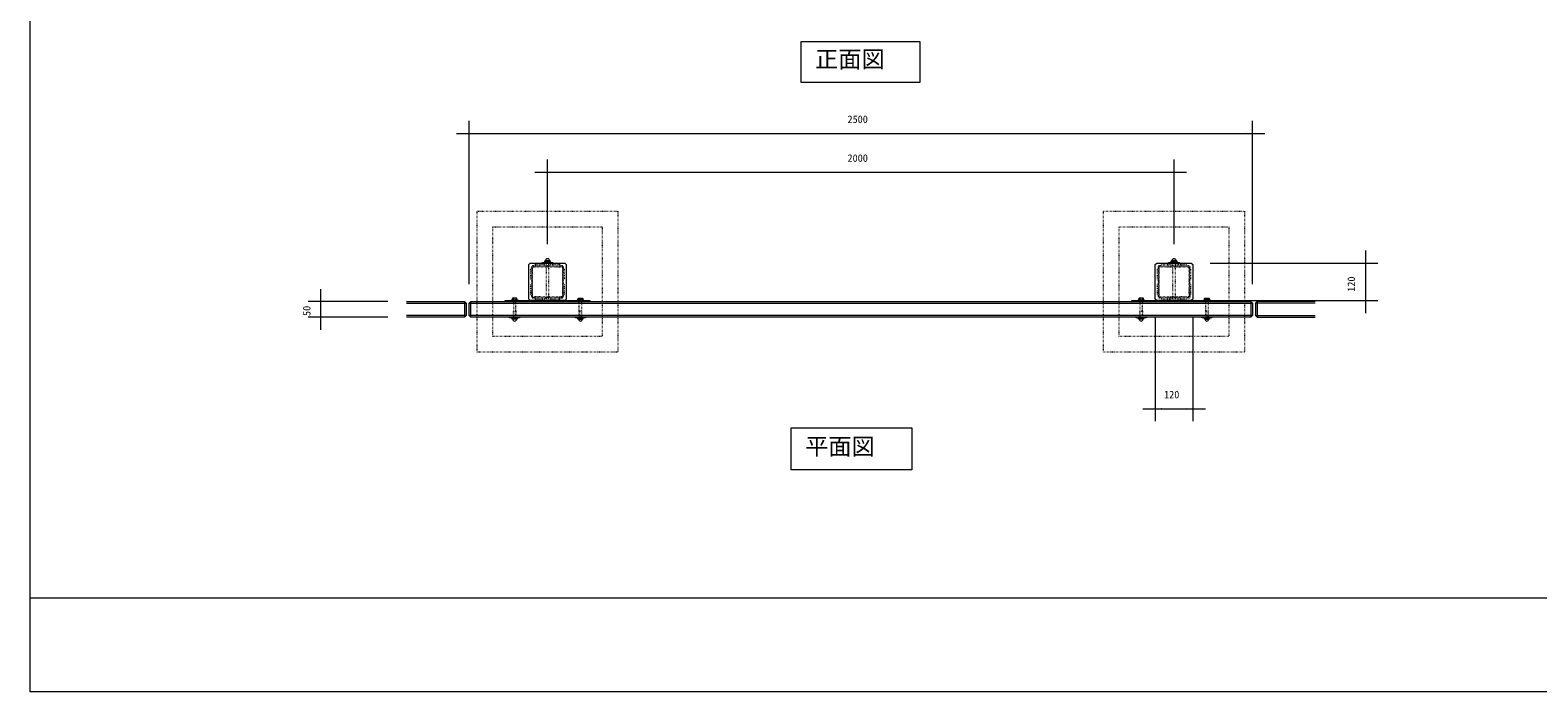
# Model space of a CAD drawing. Units: millimetres, scale not verified. Extents: x -3900 to 3900, y -2750 to 2750.
# Drawn here: x -3900 to 913, y -2750 to -638 of the extents above; entities that cross this region are included whole.
import ezdxf
from ezdxf.enums import TextEntityAlignment as Align

# ---------------------------------------------------------------- set-up
doc = ezdxf.new("R2010")
doc.units = ezdxf.units.MM
doc.header["$LTSCALE"] = 20
doc.linetypes.add('USER5', pattern=[0.208282, 0.069427, -0.138855])
doc.layers.add('0-1_IMPORTED', color=30, linetype='Continuous', lineweight=18)
doc.styles.add('ＭＳ ゴシック', font='')
doc.styles.get('ＭＳ ゴシック').set_extended_font_data('MS Gothic')

msp = doc.modelspace()

# ---------------------------------------------------------------- linework, layer by layer
at = {"layer": '0-1_IMPORTED', "color": 1}
for p, q in [((-2498.5, -1448.96), (-2498.5, -927)), ((1.5, -1448.96), (1.5, -927)), ((-2538.5, -967), (-2498.5, -967)), ((-2498.5, -967), (1.5, -967)), ((1.5, -967), (41.5, -967)), ((-2248.5, -1320.96), (-2248.5, -1051)), ((-248.5, -1320.96), (-248.5, -1051)), ((-2288.5, -1091), (-2248.5, -1091)), ((-2248.5, -1091), (-248.5, -1091)), ((-248.5, -1091), (-208.5, -1091)), ((362.5, -1340.96), (362.5, -1380.96)), ((-133.5, -1380.96), (402.5, -1380.96)), ((362.5, -1380.96), (362.5, -1500.96)), ((-2972, -1503.96), (-2972, -1463.96)), ((-2758.5, -1503.96), (-3012, -1503.96)), ((-2972, -1553.96), (-2972, -1503.96)), ((-133.5, -1500.96), (402.5, -1500.96)), ((362.5, -1500.96), (362.5, -1540.96)), ((-2758.5, -1553.96), (-3012, -1553.96)), ((-2972, -1593.96), (-2972, -1553.96)), ((-308.5, -1555.96), (-308.5, -1886)), ((-188.5, -1555.96), (-188.5, -1886)), ((-348.5, -1846), (-308.5, -1846)), ((-308.5, -1846), (-188.5, -1846)), ((-188.5, -1846), (-148.5, -1846))]:
    msp.add_line(p, q, dxfattribs=at)
at = {"layer": '0-1_IMPORTED', "linetype": 'USER5'}
for p, q in [((-2248.5, -1390.96), (-2293.9, -1390.96)), ((-2203.1, -1390.96), (-2248.5, -1390.96)), ((-248.5, -1390.96), (-293.9, -1390.96)), ((-203.1, -1390.96), (-248.5, -1390.96))]:
    msp.add_line(p, q, dxfattribs=at)
at = {"layer": '0-1_IMPORTED'}
for p, q in [((-2241.35, -1374.46), (-2255.65, -1374.46)), ((-2248.5, -1375.18), (-2248.5, -1378.75)), ((-241.35, -1374.46), (-255.65, -1374.46)), ((-248.5, -1375.18), (-248.5, -1378.75)), ((-2698.5, -1508.96), (-2508.5, -1508.96)), ((-2513.5, -1503.96), (-2513.5, -1553.96)), ((-2498.5, -1508.96), (1.5, -1508.96)), ((-2493.5, -1553.96), (-2493.5, -1503.96)), ((-2357.24, -1493.46), (-2357.24, -1498.96)), ((-2349.76, -1493.46), (-2349.76, -1498.96)), ((-2147.24, -1493.46), (-2147.24, -1498.96)), ((-2139.76, -1493.46), (-2139.76, -1498.96)), ((-357.24, -1493.46), (-357.24, -1498.96)), ((-349.76, -1493.46), (-349.76, -1498.96)), ((-147.24, -1493.46), (-147.24, -1498.96)), ((-139.76, -1493.46), (-139.76, -1498.96)), ((-3.5, -1503.96), (-3.5, -1553.96)), ((201.5, -1508.96), (11.5, -1508.96)), ((16.5, -1503.96), (16.5, -1553.96)), ((-2508.5, -1548.96), (-2698.5, -1548.96)), ((1.5, -1548.96), (-2498.5, -1548.96)), ((-2347.49, -1560.46), (-2359.51, -1560.46)), ((-2353.5, -1559.75), (-2353.5, -1556.18)), ((-2149.51, -1560.46), (-2137.49, -1560.46)), ((-2143.5, -1559.75), (-2143.5, -1556.18)), ((-347.49, -1560.46), (-359.51, -1560.46)), ((-353.5, -1559.75), (-353.5, -1556.18)), ((-149.51, -1560.46), (-137.49, -1560.46)), ((-143.5, -1559.75), (-143.5, -1556.18)), ((11.5, -1548.96), (201.5, -1548.96)), ((-3900, -2450), (3900, -2450))]:
    msp.add_line(p, q, dxfattribs=at)
for points in [[(-3900, 2750), (3900, 2750), (3900, -2750), (-3900, -2750)], [(-1438.76, -674.08), (-1060, -674.08), (-1060, -805.08), (-1438.76, -805.08)], [(-2308.5, -1385.96), (-2303.5, -1380.96), (-2193.5, -1380.96), (-2188.5, -1385.96), (-2188.5, -1495.96), (-2193.5, -1500.96), (-2303.5, -1500.96), (-2308.5, -1495.96)], [(-2266, -1379.46), (-2231, -1379.46), (-2231, -1380.96), (-2266, -1380.96)], [(-2257.5, -1374.46), (-2239.5, -1374.46), (-2239.5, -1379.46), (-2257.5, -1379.46)], [(-308.5, -1385.96), (-303.5, -1380.96), (-193.5, -1380.96), (-188.5, -1385.96), (-188.5, -1495.96), (-193.5, -1500.96), (-303.5, -1500.96), (-308.5, -1495.96)], [(-266, -1379.46), (-231, -1379.46), (-231, -1380.96), (-266, -1380.96)], [(-257.5, -1374.46), (-239.5, -1374.46), (-239.5, -1379.46), (-257.5, -1379.46)], [(-2493.5, -1503.96), (-3.5, -1503.96), (1.5, -1508.96), (1.5, -1548.96), (-3.5, -1553.96), (-2493.5, -1553.96), (-2498.5, -1548.96), (-2498.5, -1508.96)], [(-2383.5, -1500.96), (-2113.5, -1500.96), (-2113.5, -1503.96), (-2383.5, -1503.96)], [(-2343.5, -1498.96), (-2343.5, -1500.96), (-2363.5, -1500.96), (-2363.5, -1498.96)], [(-2359.7, -1493.46), (-2361, -1494.21), (-2361, -1498.96), (-2346, -1498.96), (-2346, -1494.21), (-2347.3, -1493.46)], [(-2153.5, -1498.96), (-2153.5, -1500.96), (-2133.5, -1500.96), (-2133.5, -1498.96)], [(-2137.3, -1493.46), (-2136, -1494.21), (-2136, -1498.96), (-2151, -1498.96), (-2151, -1494.21), (-2149.7, -1493.46)], [(-383.5, -1500.96), (-113.5, -1500.96), (-113.5, -1503.96), (-383.5, -1503.96)], [(-343.5, -1498.96), (-343.5, -1500.96), (-363.5, -1500.96), (-363.5, -1498.96)], [(-359.7, -1493.46), (-361, -1494.21), (-361, -1498.96), (-346, -1498.96), (-346, -1494.21), (-347.3, -1493.46)], [(-153.5, -1498.96), (-153.5, -1500.96), (-133.5, -1500.96), (-133.5, -1498.96)], [(-137.3, -1493.46), (-136, -1494.21), (-136, -1498.96), (-151, -1498.96), (-151, -1494.21), (-149.7, -1493.46)], [(-2369.5, -1553.96), (-2337.5, -1553.96), (-2337.5, -1555.46), (-2369.5, -1555.46)], [(-2361.5, -1555.46), (-2345.5, -1555.46), (-2345.5, -1560.46), (-2361.5, -1560.46)], [(-2159.5, -1553.96), (-2127.5, -1553.96), (-2127.5, -1555.46), (-2159.5, -1555.46)], [(-2151.5, -1555.46), (-2135.5, -1555.46), (-2135.5, -1560.46), (-2151.5, -1560.46)], [(-369.5, -1553.96), (-337.5, -1553.96), (-337.5, -1555.46), (-369.5, -1555.46)], [(-361.5, -1555.46), (-345.5, -1555.46), (-345.5, -1560.46), (-361.5, -1560.46)], [(-159.5, -1553.96), (-127.5, -1553.96), (-127.5, -1555.46), (-159.5, -1555.46)], [(-151.5, -1555.46), (-135.5, -1555.46), (-135.5, -1560.46), (-151.5, -1560.46)], [(-1470.23, -1907), (-1085, -1907), (-1085, -2041), (-1470.23, -2041)]]:
    msp.add_lwpolyline(points, close=True, dxfattribs=at)
at = {"layer": '0-1_IMPORTED', "linetype": 'USER5'}
for points in [[(-2473.5, -1215.96), (-2023.5, -1215.96), (-2023.5, -1665.96), (-2473.5, -1665.96)], [(-473.5, -1215.96), (-23.5, -1215.96), (-23.5, -1665.96), (-473.5, -1665.96)], [(-2423.5, -1265.96), (-2073.5, -1265.96), (-2073.5, -1615.96), (-2423.5, -1615.96)], [(-423.5, -1265.96), (-73.5, -1265.96), (-73.5, -1615.96), (-423.5, -1615.96)], [(-2193.5, -1380.96), (-2188.5, -1385.96), (-2188.5, -1495.96), (-2193.5, -1500.96), (-2303.5, -1500.96), (-2308.5, -1495.96), (-2308.5, -1385.96), (-2303.5, -1380.96)], [(-2245.04, -1380.96), (-2245.04, -1499.31), (-2251.96, -1499.31), (-2251.96, -1380.96)], [(-193.5, -1380.96), (-188.5, -1385.96), (-188.5, -1495.96), (-193.5, -1500.96), (-303.5, -1500.96), (-308.5, -1495.96), (-308.5, -1385.96), (-303.5, -1380.96)], [(-245.04, -1380.96), (-245.04, -1499.31), (-251.96, -1499.31), (-251.96, -1380.96)], [(-2357.5, -1500.96), (-2357.5, -1553.96), (-2349.5, -1553.96), (-2349.5, -1500.96)], [(-2357.5, -1548.46), (-2357.5, -1534.96), (-2349.5, -1534.96), (-2349.5, -1548.46)], [(-2244.5, -1499.31), (-2239.85, -1503.96), (-2257.15, -1503.96), (-2252.5, -1499.31)], [(-2139.5, -1500.96), (-2139.5, -1553.96), (-2147.5, -1553.96), (-2147.5, -1500.96)], [(-2139.5, -1548.46), (-2139.5, -1534.96), (-2147.5, -1534.96), (-2147.5, -1548.46)], [(-357.5, -1500.96), (-357.5, -1553.96), (-349.5, -1553.96), (-349.5, -1500.96)], [(-357.5, -1548.46), (-357.5, -1534.96), (-349.5, -1534.96), (-349.5, -1548.46)], [(-244.5, -1499.31), (-239.85, -1503.96), (-257.15, -1503.96), (-252.5, -1499.31)], [(-139.5, -1500.96), (-139.5, -1553.96), (-147.5, -1553.96), (-147.5, -1500.96)], [(-139.5, -1548.46), (-139.5, -1534.96), (-147.5, -1534.96), (-147.5, -1548.46)]]:
    msp.add_lwpolyline(points, close=True, dxfattribs=at)
for points in [[(-2299.5, -1392.96), (-2299.5, -1396.96), (-2302.5, -1401.96), (-2302.5, -1419.96), (-2302.5, -1425.96), (-2302.5, -1430.96), (-2299, -1435.96), (-2299, -1445.96), (-2302.5, -1450.96), (-2302.5, -1455.96), (-2302.5, -1461.96), (-2302.5, -1479.96), (-2299.5, -1484.96), (-2299.5, -1488.96)], [(-2298.5, -1395.56), (-2298.5, -1440.96), (-2298.5, -1486.36)], [(-2200.5, -1389.96), (-2204.5, -1389.96), (-2209.5, -1386.96), (-2227.5, -1386.96), (-2233.5, -1386.96), (-2238.5, -1386.96), (-2243.5, -1390.46), (-2253.5, -1390.46), (-2258.5, -1386.96), (-2263.5, -1386.96), (-2269.5, -1386.96), (-2287.5, -1386.96), (-2292.5, -1389.96), (-2296.5, -1389.96)], [(-2296.2, -1486.36), (-2296.2, -1440.96), (-2296.2, -1395.56)], [(-2293.9, -1393.26), (-2248.5, -1393.26), (-2203.1, -1393.26)], [(-2200.8, -1395.56), (-2200.8, -1440.96), (-2200.8, -1486.36)], [(-2198.5, -1486.36), (-2198.5, -1440.96), (-2198.5, -1395.56)], [(-2194.5, -1450.96), (-2198, -1445.96), (-2198, -1435.96), (-2194.5, -1430.96), (-2194.5, -1425.96), (-2194.5, -1419.96), (-2194.5, -1401.96), (-2197.5, -1396.96), (-2197.5, -1392.96)], [(-299.5, -1392.96), (-299.5, -1396.96), (-302.5, -1401.96), (-302.5, -1419.96), (-302.5, -1425.96), (-302.5, -1430.96), (-299, -1435.96), (-299, -1445.96), (-302.5, -1450.96), (-302.5, -1455.96), (-302.5, -1461.96), (-302.5, -1479.96), (-299.5, -1484.96), (-299.5, -1488.96)], [(-298.5, -1395.56), (-298.5, -1440.96), (-298.5, -1486.36)], [(-200.5, -1389.96), (-204.5, -1389.96), (-209.5, -1386.96), (-227.5, -1386.96), (-233.5, -1386.96), (-238.5, -1386.96), (-243.5, -1390.46), (-253.5, -1390.46), (-258.5, -1386.96), (-263.5, -1386.96), (-269.5, -1386.96), (-287.5, -1386.96), (-292.5, -1389.96), (-296.5, -1389.96)], [(-296.2, -1486.36), (-296.2, -1440.96), (-296.2, -1395.56)], [(-293.9, -1393.26), (-248.5, -1393.26), (-203.1, -1393.26)], [(-200.8, -1395.56), (-200.8, -1440.96), (-200.8, -1486.36)], [(-198.5, -1486.36), (-198.5, -1440.96), (-198.5, -1395.56)], [(-194.5, -1450.96), (-198, -1445.96), (-198, -1435.96), (-194.5, -1430.96), (-194.5, -1425.96), (-194.5, -1419.96), (-194.5, -1401.96), (-197.5, -1396.96), (-197.5, -1392.96)], [(-2296.5, -1491.96), (-2292.5, -1491.96), (-2287.5, -1494.96), (-2269.5, -1494.96), (-2263.5, -1494.96), (-2258.5, -1494.96), (-2253.5, -1491.46), (-2243.5, -1491.46), (-2238.5, -1494.96), (-2233.5, -1494.96), (-2227.5, -1494.96), (-2209.5, -1494.96), (-2204.5, -1491.96), (-2200.5, -1491.96)], [(-2203.1, -1488.66), (-2248.5, -1488.66), (-2293.9, -1488.66)], [(-2293.9, -1490.96), (-2248.5, -1490.96), (-2203.1, -1490.96)], [(-2197.5, -1488.96), (-2197.5, -1484.96), (-2194.5, -1479.96), (-2194.5, -1461.96), (-2194.5, -1455.96), (-2194.5, -1450.96)], [(-296.5, -1491.96), (-292.5, -1491.96), (-287.5, -1494.96), (-269.5, -1494.96), (-263.5, -1494.96), (-258.5, -1494.96), (-253.5, -1491.46), (-243.5, -1491.46), (-238.5, -1494.96), (-233.5, -1494.96), (-227.5, -1494.96), (-209.5, -1494.96), (-204.5, -1491.96), (-200.5, -1491.96)], [(-203.1, -1488.66), (-248.5, -1488.66), (-293.9, -1488.66)], [(-293.9, -1490.96), (-248.5, -1490.96), (-203.1, -1490.96)], [(-197.5, -1488.96), (-197.5, -1484.96), (-194.5, -1479.96), (-194.5, -1461.96), (-194.5, -1455.96), (-194.5, -1450.96)]]:
    msp.add_lwpolyline(points, dxfattribs=at)
at = {"layer": '0-1_IMPORTED'}
for points in [[(-2698.5, -1503.96), (-2513.5, -1503.96), (-2508.5, -1508.96), (-2508.5, -1548.96), (-2513.5, -1553.96), (-2698.5, -1553.96)], [(201.5, -1503.96), (16.5, -1503.96), (11.5, -1508.96), (11.5, -1548.96), (16.5, -1553.96), (201.5, -1553.96)]]:
    msp.add_lwpolyline(points, dxfattribs=at)
at = {"layer": '0-1_IMPORTED', "linetype": 'USER5'}
for centre, radius, start, end in [((-2296.5, -1392.96), 3, 90, 180), ((-2293.9, -1395.56), 4.6, 90, 180), ((-2293.9, -1395.56), 2.3, 90, 180), ((-2203.1, -1395.56), 4.6, 0, 90), ((-2203.1, -1395.56), 2.3, 0, 90), ((-2200.5, -1392.96), 3, 0, 90), ((-296.5, -1392.96), 3, 90, 180), ((-293.9, -1395.56), 4.6, 90, 180), ((-293.9, -1395.56), 2.3, 90, 180), ((-203.1, -1395.56), 4.6, 360, 90), ((-203.1, -1395.56), 2.3, 360, 90), ((-200.5, -1392.96), 3, 360, 90), ((-2296.5, -1488.96), 3, 180, 270), ((-2293.9, -1486.36), 4.6, 180, 270), ((-2293.9, -1486.36), 2.3, 180, 270), ((-2203.1, -1486.36), 4.6, 270, 360), ((-2203.1, -1486.36), 2.3, 270, 360), ((-2200.5, -1488.96), 3, 270, 360), ((-296.5, -1488.96), 3, 180, 270), ((-293.9, -1486.36), 4.6, 180, 270), ((-293.9, -1486.36), 2.3, 180, 270), ((-203.1, -1486.36), 4.6, 270, 360), ((-203.1, -1486.36), 2.3, 270, 360), ((-200.5, -1488.96), 3, 270, 360)]:
    msp.add_arc(centre, radius, start, end, dxfattribs=at)
at = {"layer": '0-1_IMPORTED'}
for centre, radius, start, end in [((-2248.5, -1374.46), 7.15, 90, 180), ((-2248.5, -1374.46), 7.15, 360, 90), ((-248.5, -1374.46), 7.15, 90, 180), ((-248.5, -1374.46), 7.15, 0, 90), ((-2353.5, -1560.46), 6.01, 180, 270), ((-2353.5, -1560.46), 6.01, 270, 0), ((-2143.5, -1560.46), 6.01, 180, 270), ((-2143.5, -1560.46), 6.01, 270, 0), ((-353.5, -1560.46), 6.01, 180, 270), ((-353.5, -1560.46), 6.01, 270, 360), ((-143.5, -1560.46), 6.01, 180, 270), ((-143.5, -1560.46), 6.01, 270, 360)]:
    msp.add_arc(centre, radius, start, end, dxfattribs=at)
at = {"layer": '0-1_IMPORTED', "color": 1}
for points in [[(-2498.5, -967), (-2478.5, -965.25), (-2478.5, -968.75)], [(1.5, -967), (-18.5, -968.75), (-18.5, -965.25)], [(-2248.5, -1091), (-2228.5, -1089.25), (-2228.5, -1092.75)], [(-248.5, -1091), (-268.5, -1092.75), (-268.5, -1089.25)], [(362.5, -1380.96), (364.25, -1400.96), (360.75, -1400.96)], [(362.5, -1500.96), (360.75, -1480.96), (364.25, -1480.96)], [(-2972, -1503.96), (-2970.25, -1523.96), (-2973.75, -1523.96)], [(-2972, -1553.96), (-2973.75, -1533.96), (-2970.25, -1533.96)], [(-308.5, -1846), (-288.5, -1844.25), (-288.5, -1847.75)], [(-188.5, -1846), (-208.5, -1847.75), (-208.5, -1844.25)]]:
    msp.add_solid(points, dxfattribs=at)

# ---------------------------------------------------------------- texts
at = {"layer": '0-1_IMPORTED', "color": 7, "style": 'ＭＳ ゴシック'}
for s, height, p in [('正面図', 54.26, (-1394.32, -773.56)), ('2500', 23.88, (-1290.83, -941.07)), ('2000', 23.88, (-1290.83, -1065.07)), ('120', 23.88, (-280.25, -1820.07)), ('平面図', 54.26, (-1425.79, -2009.97))]:
    msp.add_text(s, height=height, dxfattribs=at).set_placement(p, align=Align.BOTTOM_LEFT)
for s, p in [('120', (336.57, -1472.71)), ('50', (-2997.93, -1550.13))]:
    msp.add_text(s, height=23.88, rotation=90, dxfattribs=at).set_placement(p, align=Align.BOTTOM_LEFT)

doc.saveas('drawing.dxf')
